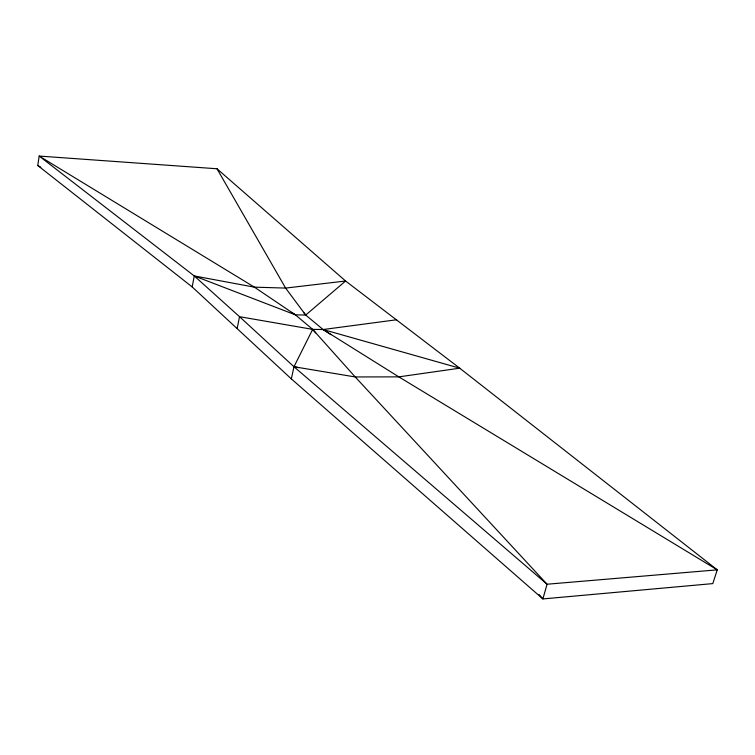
<?xml version="1.0" encoding="UTF-8"?>
<svg xmlns="http://www.w3.org/2000/svg" width="755" height="755" viewBox="0 0 755 755"><rect width="100%" height="100%" fill="white"/><g stroke="black" fill="none" stroke-linecap="round" stroke-linejoin="round"><path stroke-width="1.13" d="M37.75 165.496L39.184 156.068L216.996 168.761L345.582 281.011L459.71 368.185L717.25 569.846L712.795 583.606L542.873 598.932L291.345 378.897L192.185 286.928L37.75 165.496L40.808 167.242M192.185 286.928L194.271 275.952L39.184 156.068L254.407 287.155L295.384 314.844L312.664 329.369L355.227 376.953L547.073 584.228L717.25 569.846L398.829 376.868L323.112 329.529L305.7 315.061L303.51 312.343M237.221 328.208L239.533 316.694L194.271 275.952L254.407 287.155L285.616 288.089L345.582 281.011L305.7 315.061L295.384 314.844L194.271 275.952M291.345 378.897L293.969 366.741L312.664 329.369L323.112 329.529L396.658 319.761M298.565 367.647L293.969 366.741L239.533 316.694L312.664 329.369L315.675 332.898M291.458 312.362L295.384 314.844M330.935 334.635L323.112 329.529L459.71 368.185L398.829 376.868L355.227 376.953L293.969 366.741L547.073 584.228L542.873 598.932L539.051 594.459M305.7 315.061L285.616 288.089L216.996 168.761"/></g></svg>
